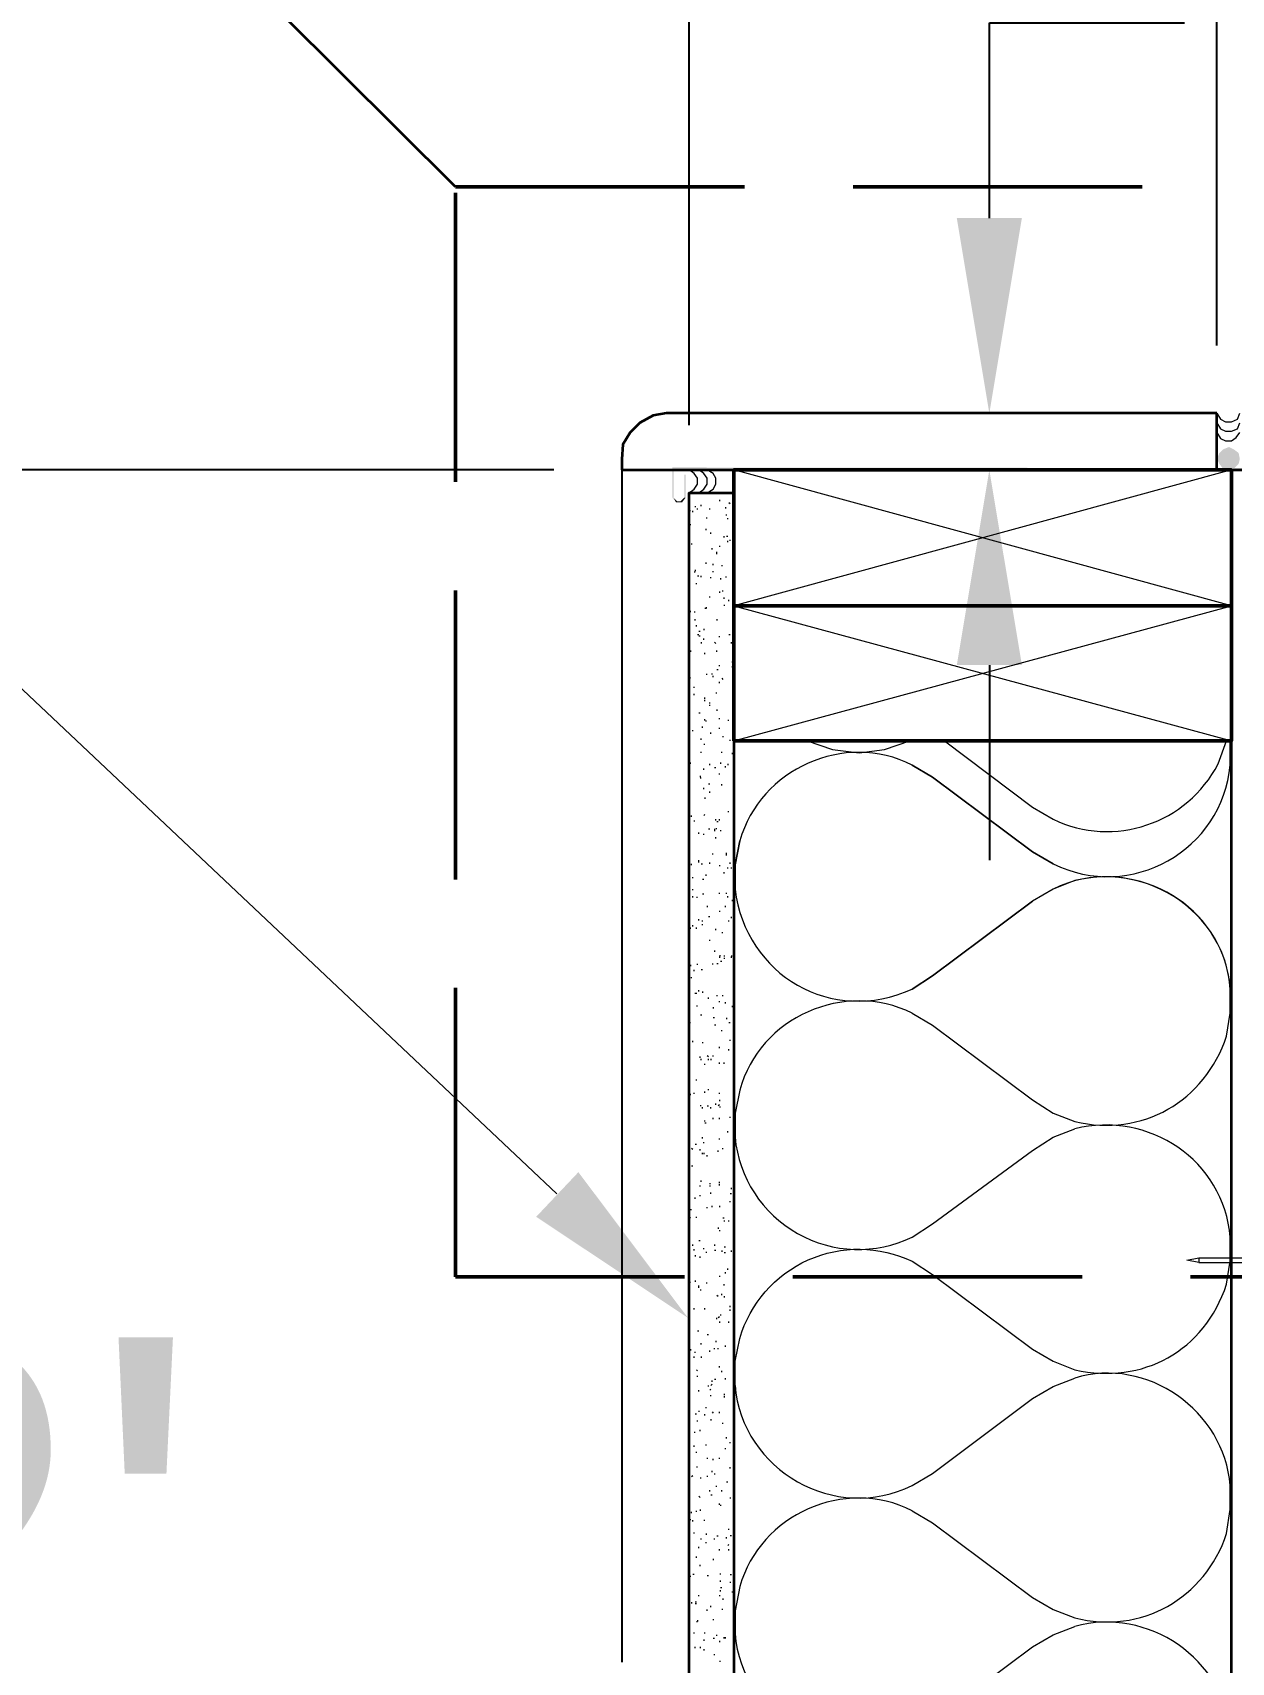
# Model space of a CAD drawing. Header units: inches. Extents: x 5 to 516, y -193 to 129.
# Drawn here: x 353.495 to 354.601, y -43.736 to -42.232 of the extents above; entities that cross this region are included whole.
import ezdxf

# ---------------------------------------------------------------- set-up
doc = ezdxf.new("R2010")
doc.units = ezdxf.units.IN
doc.header["$MEASUREMENT"] = 0
doc.linetypes.add('PDF_IMPORT', pattern=[1, 0.8, -0.2])
for name, color, linetype in [('Highlight', 210, 'Continuous'), ('PDF5_Geometry', 7, 'Continuous'), ('PDF5_Solid Fills', 7, 'Continuous')]:
    doc.layers.add(name, color=color, linetype=linetype)
doc.styles.get("Standard").update_dxf_attribs({"font": 'arial.ttf'})
doc.dimstyles.get("Standard").update_dxf_attribs({"dimtxt": 0.4, "dimasz": 0.18, "dimexe": 0.18, "dimexo": 0.0625, "dimgap": 0.09, "dimtad": 0, "dimtih": 1, "dimtoh": 1, "dimdec": 4, "dimlfac": 12, "dimzin": 0, "dimdsep": 46, "dimlunit": 4, "dimtxsty": 'Standard', "dimcen": 0.09, "dimadec": 3, "dimazin": 0, "dimtfac": 1, "dimtdec": 4, "dimtofl": 0, "dimtmove": 0, "dimatfit": 3, "dimfxl": 1, "dimtolj": 1, "dimtzin": 0, "dimarcsym": 0})

# ---------------------------------------------------------------- blocks, each defined once
blk = doc.blocks.new('*D80')
at = {"layer": 'Defpoints', "color": 0, "transparency": 16777216}
for p in [(355.2677, -40.6084), (354.101, -42.6568), (355.2677, -43.5246)]:
    blk.add_point(p, dxfattribs=at)
at = {"layer": 'Highlight', "color": 0, "lineweight": -2, "transparency": 16777216}
for p, q in [((354.101, -42.5943), (354.101, -40.4284)), ((355.2677, -43.4621), (355.2677, -40.4284)), ((354.281, -40.6084), (355.0877, -40.6084)), ((355.2677, -40.6084), (355.4477, -40.6084))]:
    blk.add_line(p, q, dxfattribs=at)
at = {"layer": 'Highlight', "color": 0, "transparency": 16777216}
for points in [[(354.281, -40.5784), (354.281, -40.6384), (354.101, -40.6084)], [(355.0877, -40.5784), (355.0877, -40.6384), (355.2677, -40.6084)]]:
    blk.add_solid(points, dxfattribs=at)
at = {"layer": 'Highlight', "color": 0, "transparency": 16777216, "insert": (356.0505, -40.6084), "char_height": 0.4, "attachment_point": 5}
blk.add_mtext('\\A1;1\'-2"', dxfattribs=at)
blk = doc.blocks.new('*D82')
at = {"layer": 'Defpoints', "color": 0, "transparency": 16777216}
for p in [(355.2677, -43.7123), (354.0388, -43.7355), (355.2677, -43.8691)]:
    blk.add_point(p, dxfattribs=at)
at = {"layer": 'Highlight', "color": 0, "lineweight": -2, "transparency": 16777216}
for p, q in [((355.2677, -43.7748), (355.2677, -44.0491)), ((354.0388, -43.798), (354.0388, -44.0491)), ((354.2188, -43.8691), (355.0877, -43.8691)), ((355.2677, -43.8691), (355.4477, -43.8691))]:
    blk.add_line(p, q, dxfattribs=at)
at = {"layer": 'Highlight', "color": 0, "transparency": 16777216}
for points in [[(354.2188, -43.8391), (354.2188, -43.8991), (354.0388, -43.8691)], [(355.0877, -43.8391), (355.0877, -43.8991), (355.2677, -43.8691)]]:
    blk.add_solid(points, dxfattribs=at)
at = {"layer": 'Highlight', "color": 0, "transparency": 16777216, "insert": (356.2022, -43.8691), "char_height": 0.4, "attachment_point": 5}
blk.add_mtext('\\A1;1\'-2{\\H1x;\\S3/4;}"', dxfattribs=at)
blk = doc.blocks.new('*D83')
at = {"layer": 'Defpoints', "color": 0, "transparency": 16777216}
for p in [(353.4443, -42.6357), (354.0388, -42.6357), (353.4443, -44.6357)]:
    blk.add_point(p, dxfattribs=at)
at = {"layer": 'Highlight', "color": 0, "lineweight": -2, "transparency": 16777216}
for p, q in [((353.9763, -42.6357), (353.2643, -42.6357)), ((353.4443, -42.8157), (353.4443, -43.3449)), ((353.4443, -44.4557), (353.4443, -43.9265)), ((353.5068, -44.6357), (353.6243, -44.6357))]:
    blk.add_line(p, q, dxfattribs=at)
at = {"layer": 'Highlight', "color": 0, "transparency": 16777216}
for points in [[(353.4143, -42.8157), (353.4743, -42.8157), (353.4443, -42.6357)], [(353.4143, -44.4557), (353.4743, -44.4557), (353.4443, -44.6357)]]:
    blk.add_solid(points, dxfattribs=at)
at = {"layer": 'Highlight', "color": 0, "transparency": 16777216, "insert": (353.4443, -43.6357), "char_height": 0.4, "attachment_point": 5}
blk.add_mtext("\\A1;2'", dxfattribs=at)
blk = doc.blocks.new('*D84')
at = {"layer": 'Defpoints', "color": 0, "transparency": 16777216}
for p in [(354.3778, -42.5835), (354.3778, -42.5835), (354.3778, -42.6357)]:
    blk.add_point(p, dxfattribs=at)
at = {"layer": 'Highlight', "color": 0, "lineweight": -2, "transparency": 16777216}
for p, q in [((354.3778, -42.4035), (354.3778, -42.2235)), ((354.3778, -42.2235), (354.5578, -42.2235)), ((354.4403, -42.5835), (354.5578, -42.5835)), ((354.4403, -42.6357), (354.5578, -42.6357)), ((354.3778, -42.8157), (354.3778, -42.9957))]:
    blk.add_line(p, q, dxfattribs=at)
at = {"layer": 'Highlight', "color": 0, "transparency": 16777216}
for points in [[(354.3478, -42.4035), (354.4078, -42.4035), (354.3778, -42.5835)], [(354.3478, -42.8157), (354.4078, -42.8157), (354.3778, -42.6357)]]:
    blk.add_solid(points, dxfattribs=at)
at = {"layer": 'Highlight', "color": 0, "transparency": 16777216, "insert": (354.8799, -42.2235), "char_height": 0.4, "attachment_point": 5}
blk.add_mtext('\\A1;{\\H1x;\\S5/8;}"', dxfattribs=at)
blk = doc.blocks.new('*D85')
at = {"layer": 'Defpoints', "color": 0, "transparency": 16777216}
for p in [(354.101, -41.3995), (354.5877, -42.5835), (354.101, -42.6568)]:
    blk.add_point(p, dxfattribs=at)
at = {"layer": 'Highlight', "color": 0, "lineweight": -2, "transparency": 16777216}
for p, q in [((354.101, -42.5943), (354.101, -41.2195)), ((354.5877, -42.521), (354.5877, -41.2195)), ((353.921, -41.3995), (353.741, -41.3995)), ((354.7677, -41.3995), (354.9477, -41.3995))]:
    blk.add_line(p, q, dxfattribs=at)
at = {"layer": 'Highlight', "color": 0, "transparency": 16777216}
for points in [[(353.921, -41.3695), (353.921, -41.4295), (354.101, -41.3995)], [(354.7677, -41.3695), (354.7677, -41.4295), (354.5877, -41.3995)]]:
    blk.add_solid(points, dxfattribs=at)
at = {"layer": 'Highlight', "color": 0, "transparency": 16777216, "insert": (353.1401, -41.3995), "char_height": 0.4, "attachment_point": 5}
blk.add_mtext('\\A1;5{\\H1x;\\S13/16;}"', dxfattribs=at)

msp = doc.modelspace()

# ---------------------------------------------------------------- hatches: boundary and pattern name
at = {"layer": 'PDF5_Solid Fills', "transparency": 33554559}
for points in [[(354.6088078, -42.6256765), (354.6076967, -42.6201209), (354.6032511, -42.6167878), (354.5988069, -42.6145657), (354.5932515, -42.616788), (354.5899185, -42.6201212), (354.5876964, -42.6256765), (354.5899186, -42.6301209), (354.5932518, -42.6345658), (354.598807, -42.6356766), (354.6032515, -42.6345655), (354.6076957, -42.6301211)], [(354.085473, -42.6334545), (354.0865841, -42.6612323), (354.0865841, -42.6345656), (355.154362, -42.6356767), (355.2788071, -42.6356766), (355.2788065, -42.66901), (355.2810287, -42.66901), (355.2810293, -42.6345656), (355.1543632, -42.6345656)], [(354.0854742, -42.6612323), (354.0888075, -42.6656767), (354.0865853, -42.6612323), (354.0854742, -42.6334545)], [(354.0865841, -42.6612323), (354.0888064, -42.6656767), (354.0943618, -42.6656771), (354.0976961, -42.6612327), (354.0965861, -42.6612327), (354.0932518, -42.6645661), (354.0899175, -42.6645656)]]:
    msp.add_hatch(color=256, dxfattribs=at).paths.add_polyline_path(points)

# ---------------------------------------------------------------- linework, layer by layer
at = {"layer": 'Highlight'}
msp.add_line((354.0388066, -42.6356771), (354.0388066, -43.7355341), dxfattribs=at)
at = {"layer": 'PDF5_Geometry', "lineweight": 35}
for points in [[(353.885474, -42.3745658), (353.3043629, -41.7967879), (353.0621406, -41.7967879), (352.4988072, -41.7967879)], [(354.0799177, -42.5834548), (354.0676955, -42.5856771), (354.0554733, -42.5923437), (354.0465844, -42.6012326), (354.0399177, -42.6123437), (354.0388066, -42.6256771), (354.0388066, -42.6356771)], [(354.5876964, -42.5834548), (354.0799186, -42.5834548)], [(354.5876964, -42.6356766), (354.5876964, -42.5834544)], [(354.0388072, -42.6356766), (354.5876961, -42.6356766)]]:
    msp.add_lwpolyline(points, dxfattribs=at)
at = {"layer": 'PDF5_Geometry', "lineweight": 15}
for points in [[(353.9788073, -43.3034547), (352.8899184, -42.2756769), (352.4299184, -42.2756769)], [(354.5876964, -42.5834548), (354.5910297, -42.5890104), (354.5954742, -42.5912326), (354.6010297, -42.5912326), (354.6065853, -42.5890104), (354.6088075, -42.5834548)], [(354.5876964, -42.5923434), (354.5910297, -42.5978989), (354.5954742, -42.6001212), (354.6010297, -42.6001212), (354.6065853, -42.5978989), (354.6088075, -42.5923434)], [(354.5876964, -42.6012319), (354.5910297, -42.6067875), (354.5954742, -42.6090097), (354.6010297, -42.6090097), (354.6054742, -42.6056763), (354.6088075, -42.6012319)], [(354.1010291, -42.6567875), (354.1054736, -42.6534541), (354.1088069, -42.6490097), (354.1088069, -42.6434541), (354.1054736, -42.6390097), (354.1010291, -42.6356764)], [(354.1099177, -42.6567875), (354.1143621, -42.6534541), (354.1176954, -42.6490097), (354.1176954, -42.6434541), (354.1143621, -42.6390097), (354.1099177, -42.6356764)], [(354.1176962, -42.6567875), (354.1232518, -42.6534541), (354.125474, -42.6490097), (354.125474, -42.6434541), (354.1232518, -42.6390097), (354.1176962, -42.6356764)], [(354.1421402, -42.8856766), (354.6010292, -42.7612322), (354.1421402, -42.6356766)], [(354.6010292, -42.6356766), (354.1421402, -42.7612322), (354.6010292, -42.8856767)], [(354.1010291, -42.6701214), (354.1010291, -42.6712325)], [(354.1021413, -42.6734546), (354.1010302, -42.6734546)], [(354.1043635, -42.6745657), (354.1043635, -42.6734545)], [(354.1065856, -42.6690103), (354.1065856, -42.6701214)], [(354.1088077, -42.6723435), (354.1088077, -42.6712324)], [(354.1121398, -42.6690103), (354.1121398, -42.6678992)], [(354.1199184, -42.6723435), (354.1199184, -42.6712324)], [(354.1288069, -42.6634544), (354.1288069, -42.6645655)], [(354.1343634, -42.6701214), (354.1343634, -42.6712325)], [(354.1354733, -42.6778988), (354.1354733, -42.6767877)], [(354.1376954, -42.6656771), (354.1388065, -42.6667882)], [(354.1021413, -42.6867879), (354.1021413, -42.6856768)], [(354.1165841, -42.6912322), (354.1165841, -42.6901211)], [(354.1176962, -42.680121), (354.1165851, -42.680121)], [(354.1365855, -42.681232), (354.1365855, -42.6801209)], [(354.1032513, -42.7034545), (354.1032513, -42.7045656)], [(354.1210306, -42.694566), (354.1210306, -42.6934549)], [(354.1288069, -42.7056766), (354.1288069, -42.7067877)], [(354.1332512, -42.6978992), (354.1332512, -42.6967881)], [(354.1354733, -42.6967881), (354.1365844, -42.6967881)], [(354.1365855, -42.7023434), (354.1365855, -42.7012323)], [(354.1388076, -42.7012324), (354.1388076, -42.7001213)], [(354.1410298, -42.6923438), (354.1410298, -42.6934549)], [(354.1165841, -42.7223437), (354.1165841, -42.7212326)], [(354.1221405, -42.7090098), (354.1221405, -42.7078987)], [(354.1232504, -42.7234548), (354.1232504, -42.7223437)], [(354.1265848, -42.712343), (354.1265848, -42.7112319)], [(354.1265848, -42.7134547), (354.1265848, -42.7123435)], [(354.1065856, -42.7301212), (354.1054745, -42.7301212)], [(354.1065856, -42.7278991), (354.1065856, -42.7290102)], [(354.1088077, -42.7334544), (354.1099188, -42.7334544)], [(354.1121398, -42.7345655), (354.1121398, -42.7334544)], [(354.1210306, -42.7356765), (354.1210306, -42.7345654)], [(354.1232504, -42.7301212), (354.1232504, -42.7290101)], [(354.1299191, -42.7356765), (354.1299191, -42.7367877)], [(354.131029, -42.7234548), (354.131029, -42.7245659)], [(354.1354733, -42.7345655), (354.1343622, -42.7345655)], [(354.1076955, -42.7412324), (354.1076955, -42.7401213)], [(354.1199184, -42.7534547), (354.1199184, -42.7523436)], [(354.1288069, -42.7478994), (354.1288069, -42.7490105)], [(354.1321412, -42.7478994), (354.1321412, -42.7467883)], [(354.1421397, -42.7456767), (354.1421397, -42.7445656)], [(354.1021413, -42.7667875), (354.1021413, -42.7656764)], [(354.1065856, -42.7667875), (354.1054745, -42.7667875)], [(354.1165841, -42.7623432), (354.1165841, -42.7634543), (354.1154729, -42.7634543)], [(354.1332512, -42.7545658), (354.1332512, -42.7534547)], [(354.1332512, -42.7601211), (354.1332512, -42.7612322)], [(354.1376954, -42.7567879), (354.1376954, -42.7556768)], [(354.1410298, -42.7601211), (354.1421409, -42.7612322)], [(354.1065856, -42.7745655), (354.1065856, -42.7734544)], [(354.1076955, -42.7801214), (354.1076955, -42.7790103)], [(354.1143619, -42.7823436), (354.1143619, -42.7834547)], [(354.1265848, -42.7734545), (354.1265848, -42.7745656)], [(354.1099177, -42.7878989), (354.1088065, -42.7878989)], [(354.1099177, -42.7845657), (354.1110288, -42.7845657)], [(354.1110299, -42.78901), (354.1099187, -42.78901)], [(354.1121398, -42.7945653), (354.1121398, -42.7956764)], [(354.1143619, -42.7923432), (354.1143619, -42.7912321)], [(354.1243626, -42.7945653), (354.1254738, -42.7956764)], [(354.1288069, -42.790121), (354.1288069, -42.7890099)], [(354.1388076, -42.7878989), (354.1376965, -42.7878989)], [(354.1399176, -42.7956764), (354.1399176, -42.7945653)], [(354.1021413, -42.8023433), (354.1021413, -42.8034544)], [(354.1154741, -42.8056771), (354.1154741, -42.804566)], [(354.1265848, -42.803455), (354.1265848, -42.8023438)], [(354.1410298, -42.8134546), (354.1410298, -42.8123434)], [(354.1010291, -42.8267879), (354.1021402, -42.827899)], [(354.1176962, -42.8245658), (354.1165851, -42.8245658)], [(354.1221405, -42.8245658), (354.1221405, -42.8234547)], [(354.1232504, -42.8267879), (354.1232504, -42.8256768)], [(354.1276947, -42.8201209), (354.1265836, -42.8201209)], [(354.1288069, -42.8167877), (354.1288069, -42.8156766)], [(354.1410298, -42.8178988), (354.1410298, -42.8167877)], [(354.1421397, -42.8167877), (354.1421397, -42.8156766)], [(354.1054734, -42.8367881), (354.1054734, -42.835677)], [(354.1054734, -42.8434545), (354.1054734, -42.8423434)], [(354.1254748, -42.8412323), (354.126586, -42.8412323)], [(354.1288069, -42.8323438), (354.1288069, -42.8312327)], [(354.131029, -42.827899), (354.1321402, -42.8290101)], [(354.1154741, -42.8467877), (354.1154741, -42.8456765)], [(354.1154741, -42.8490098), (354.1154741, -42.8478987)], [(354.1199184, -42.8512319), (354.1199184, -42.8501208)], [(354.1199184, -42.8534546), (354.1199184, -42.8523435)], [(354.1265848, -42.8567878), (354.1265848, -42.8578989)], [(354.1110299, -42.8601216), (354.1099187, -42.8601216)], [(354.113252, -42.8734544), (354.113252, -42.8723433)], [(354.1154741, -42.866788), (354.1154741, -42.8656769)], [(354.1165841, -42.867899), (354.1165841, -42.8667879)], [(354.1288069, -42.8656769), (354.1288069, -42.8645658)], [(354.1376954, -42.866788), (354.1365843, -42.866788)], [(354.1043635, -42.8767876), (354.1043635, -42.8756765)], [(354.1121398, -42.8845656), (354.1121398, -42.8834545)], [(354.1210306, -42.8790097), (354.1210306, -42.8778986)], [(354.1288069, -42.8745654), (354.1288069, -42.8734543)], [(354.1321412, -42.8812324), (354.1321412, -42.8823435)], [(354.1388076, -42.8856767), (354.1388076, -42.8845656)], [(354.2099181, -42.8856767), (354.2332515, -42.8934544), (354.2576959, -42.8967878), (354.2810292, -42.8934544), (354.3043626, -42.8856767)], [(354.1121398, -42.8967879), (354.1121398, -42.8956768)], [(354.1154741, -42.8890104), (354.114363, -42.8890104)], [(354.131029, -42.8967879), (354.131029, -42.8956768)], [(354.1410298, -42.897899), (354.1410298, -42.8967878)], [(354.1021413, -42.9067875), (354.1021413, -42.9056764)], [(354.1143619, -42.9123434), (354.1143619, -42.9112323)], [(354.1199184, -42.9078991), (354.1199184, -42.906788)], [(354.1243626, -42.9101212), (354.1254738, -42.9101212)], [(354.1288069, -42.9167882), (354.1288069, -42.9156771)], [(354.1299191, -42.9056764), (354.1299191, -42.9067875)], [(354.1343634, -42.9101212), (354.1343634, -42.9090101)], [(354.1365855, -42.9067875), (354.1365855, -42.9078986)], [(354.1121398, -42.9201214), (354.1110287, -42.9201214)], [(354.1110299, -42.9178993), (354.1110299, -42.9190104)], [(354.1143619, -42.930121), (354.1143619, -42.9290099)], [(354.1199184, -42.9256767), (354.1188073, -42.9256767)], [(354.1199184, -42.9334542), (354.1199184, -42.9323431)], [(354.131029, -42.9267878), (354.131029, -42.9256767)], [(354.1421397, -42.9212325), (354.1421397, -42.9201214)], [(354.1154741, -42.937899), (354.1154741, -42.9390101)], [(354.1421397, -42.944566), (354.1421397, -42.9434549)], [(354.1032513, -42.9556766), (354.1032513, -42.9545655)], [(354.1054734, -42.9590098), (354.1054734, -42.960121)], [(354.1154741, -42.9534545), (354.114363, -42.9545656)], [(354.1254748, -42.9590098), (354.1254748, -42.9578987)], [(354.1265848, -42.9601209), (354.1276959, -42.9601209)], [(354.1288069, -42.9590098), (354.1288069, -42.9578987)], [(354.1376954, -42.9512324), (354.1365843, -42.9512324)], [(354.1099177, -42.9712327), (354.1099177, -42.9701216)], [(354.1143619, -42.9723438), (354.1143619, -42.9712327)], [(354.1188062, -42.9667879), (354.1199173, -42.9667879)], [(354.1243626, -42.9667879), (354.1243626, -42.967899)], [(354.1243626, -42.9678989), (354.1243626, -42.9690101)], [(354.1265848, -42.9667879), (354.1254737, -42.9667879)], [(354.1254748, -42.975677), (354.1254748, -42.9745659)], [(354.1299191, -42.9678989), (354.1299191, -42.9690101)], [(354.1421397, -42.9701216), (354.1421397, -42.9712327)], [(354.1232504, -42.9901208), (354.1221393, -42.9901208)], [(354.1354733, -42.9912319), (354.1354733, -42.9901208), (354.1354733, -42.9890097)], [(354.1032513, -43.0001215), (354.1032513, -42.9990104)], [(354.1099177, -42.9967878), (354.1099177, -42.9956767)], [(354.1099177, -42.9978994), (354.1099177, -42.9967883)], [(354.1121398, -42.9990105), (354.1132509, -42.9990105)], [(354.1199184, -42.9990105), (354.1199184, -42.9978994)], [(354.1288069, -43.0001215), (354.1288069, -43.0012327)], [(354.1332512, -43.007899), (354.1332512, -43.0067879)], [(354.1365855, -43.0034547), (354.1365855, -43.0023436)], [(354.1388076, -42.9990105), (354.1388076, -42.9978994)], [(354.1399176, -43.0034547), (354.1399176, -43.0023436)], [(354.1043635, -43.0123433), (354.1043635, -43.0112322)], [(354.1043635, -43.0234545), (354.1043635, -43.0223434)], [(354.1143619, -43.0134543), (354.1132508, -43.0134543)], [(354.1165841, -43.0101211), (354.1165841, -43.00901)], [(354.4365836, -43.0223433), (354.4176947, -43.0334545)], [(354.4565843, -43.0145657), (354.4365843, -43.0223434), (354.4176954, -43.0334545)], [(354.1043635, -43.0301215), (354.1043635, -43.0290103)], [(354.1088077, -43.0301215), (354.1076966, -43.0301215)], [(354.113252, -43.0267883), (354.1143631, -43.0267883)], [(354.1176962, -43.0378989), (354.1176962, -43.03901)], [(354.1288069, -43.0267883), (354.1288069, -43.0256772)], [(354.1343634, -43.03901), (354.1343634, -43.0378989)], [(354.1354733, -43.0267883), (354.1354733, -43.0256772)], [(354.1365855, -43.0301215), (354.1365855, -43.0290103)], [(354.1410298, -43.0334547), (354.1410298, -43.0323435)], [(354.1099177, -43.0512323), (354.1099177, -43.0501212)], [(354.113252, -43.0523433), (354.113252, -43.0512322)], [(354.1199184, -43.0478991), (354.1188073, -43.0478991)], [(354.1288069, -43.0423432), (354.1288069, -43.0434543)], [(354.1376954, -43.0523433), (354.1376954, -43.0512322)], [(354.1399176, -43.0490101), (354.1399176, -43.047899)], [(354.1021413, -43.0590103), (354.1021413, -43.0578992)], [(354.1043635, -43.0567882), (354.1043635, -43.0556771)], [(354.1076955, -43.0590103), (354.1076955, -43.0578992)], [(354.113252, -43.0556771), (354.113252, -43.054566)], [(354.1254748, -43.0601214), (354.1254748, -43.0590103)], [(354.131029, -43.0623435), (354.1321402, -43.0623435)], [(354.1199184, -43.070121), (354.1199184, -43.0690099)], [(354.1243626, -43.0790101), (354.1243626, -43.0801212)], [(354.1021413, -43.0923434), (354.1021413, -43.0934545)], [(354.1054734, -43.0978987), (354.1054734, -43.0967876)], [(354.1088077, -43.0923434), (354.1088077, -43.0912323)], [(354.113252, -43.0967877), (354.1121409, -43.0967877)], [(354.1221405, -43.0912324), (354.1232516, -43.0912324)], [(354.1276947, -43.0912324), (354.1265836, -43.0912324)], [(354.1288069, -43.0834549), (354.129918, -43.0834549)], [(354.1288069, -43.084566), (354.1288069, -43.0856771)], [(354.131029, -43.0890102), (354.1299179, -43.0890102)], [(354.1332512, -43.0834549), (354.1332512, -43.084566)], [(354.1332512, -43.085677), (354.1332512, -43.0867881)], [(354.1399176, -43.0834549), (354.1399176, -43.084566)], [(354.1399176, -43.085677), (354.1399176, -43.0845659)], [(354.1032513, -43.1045657), (354.1032513, -43.1034546)], [(354.1065856, -43.1178991), (354.1065856, -43.1190102)], [(354.1076955, -43.1190101), (354.1076955, -43.117899)], [(354.1099177, -43.116788), (354.1099177, -43.1156769)], [(354.113252, -43.116788), (354.113252, -43.1178991)], [(354.1188062, -43.1234544), (354.1188062, -43.1223433)], [(354.1265848, -43.1201212), (354.1265848, -43.1212323)], [(354.1288069, -43.1267876), (354.1288069, -43.1256765)], [(354.1321412, -43.1212323), (354.1321412, -43.1201212)], [(354.1343634, -43.1278987), (354.1343634, -43.1267875)], [(354.5965843, -43.157899), (354.5999176, -43.1367879), (354.5999176, -43.1145657)], [(354.599917, -43.1356767), (354.599917, -43.1134545)], [(354.1076955, -43.1301214), (354.1088066, -43.1301214)], [(354.1232504, -43.1312324), (354.1232504, -43.1323435)], [(354.1243626, -43.1412326), (354.1232515, -43.1412326)], [(354.1354733, -43.1412326), (354.1354733, -43.1423437)], [(354.1410298, -43.1312324), (354.1410298, -43.1301213)], [(354.3065842, -43.1367879), (354.3254731, -43.147899), (354.4176954, -43.2167879), (354.4365843, -43.2290101), (354.4565843, -43.2367879)], [(354.1021413, -43.1456768), (354.1010302, -43.1456768)], [(354.1254748, -43.147899), (354.1243637, -43.147899)], [(354.131029, -43.1534543), (354.131029, -43.1523432)], [(354.1388076, -43.1456768), (354.1376965, -43.1456768)], [(354.1043635, -43.1634545), (354.1043635, -43.1623434)], [(354.113252, -43.1634545), (354.113252, -43.1645656)], [(354.1288069, -43.1690104), (354.1288069, -43.1678992)], [(354.1376954, -43.1712325), (354.1376954, -43.1701214)], [(354.1388076, -43.1623434), (354.1388076, -43.1612323)], [(354.1110299, -43.1778989), (354.1110299, -43.1767878)], [(354.1121398, -43.180121), (354.1121398, -43.1790099)], [(354.1154741, -43.1845656), (354.1154741, -43.1834545)], [(354.1176962, -43.1756768), (354.1188074, -43.1767879)], [(354.1188062, -43.180121), (354.1188062, -43.1790099)], [(354.1210306, -43.17901), (354.1210306, -43.1801211)], [(354.1232504, -43.1767878), (354.1232504, -43.1756767)], [(354.1288069, -43.1834542), (354.1288069, -43.1823431)], [(354.1332512, -43.1834542), (354.1332512, -43.1823431)], [(354.1076955, -43.1990103), (354.1076955, -43.1978992)], [(354.1021413, -43.2123433), (354.1021413, -43.2112322)], [(354.1054734, -43.2112323), (354.1054734, -43.2101212)], [(354.1154741, -43.2101212), (354.1154741, -43.2090101)], [(354.1188062, -43.2078991), (354.1188062, -43.206788)], [(354.1288069, -43.2112323), (354.1288069, -43.2101212)], [(354.1288069, -43.2167879), (354.1288069, -43.217899)], [(354.1121398, -43.2223435), (354.1110287, -43.2223435)], [(354.113252, -43.2245656), (354.113252, -43.2234545)], [(354.1176962, -43.2223435), (354.1188074, -43.2223435)], [(354.1210306, -43.2245656), (354.1210306, -43.2234545)], [(354.1232504, -43.2345658), (354.1232504, -43.2334547)], [(354.1254748, -43.2212324), (354.1254748, -43.2201213)], [(354.1288069, -43.2212324), (354.1276958, -43.2223436)], [(354.1288069, -43.2345658), (354.1288069, -43.2334547)], [(354.1299191, -43.2234546), (354.128808, -43.2234546)], [(354.1388076, -43.2334544), (354.1388076, -43.2323433)], [(354.1154741, -43.2367879), (354.1154741, -43.2356768)], [(354.1154741, -43.237899), (354.1165852, -43.237899)], [(354.1365855, -43.2467878), (354.1365855, -43.2456767)], [(354.1032513, -43.2612322), (354.1043624, -43.2623433)], [(354.1076955, -43.257899), (354.1065844, -43.257899)], [(354.1110299, -43.2634546), (354.1110299, -43.2623435)], [(354.113252, -43.2523434), (354.113252, -43.2512323)], [(354.1143619, -43.256788), (354.1143619, -43.2556769)], [(354.1276947, -43.2645657), (354.1276947, -43.2634546)], [(354.1288069, -43.2534545), (354.1288069, -43.2523434)], [(354.1321412, -43.2623436), (354.1321412, -43.2612325)], [(354.1043635, -43.2778991), (354.1032523, -43.2778991)], [(354.113252, -43.2667878), (354.113252, -43.2656767)], [(354.1143619, -43.2656768), (354.1143619, -43.2667879)], [(354.1176962, -43.2690103), (354.1176962, -43.2678991)], [(354.1121398, -43.2923435), (354.1121398, -43.2912324)], [(354.1199184, -43.2934546), (354.1199184, -43.2945657)], [(354.1288069, -43.2934546), (354.1288069, -43.2923434)], [(354.1065856, -43.307899), (354.1065856, -43.3067879)], [(354.1110299, -43.296788), (354.1110299, -43.2956769)], [(354.1110299, -43.3056768), (354.1110299, -43.3045657)], [(354.1199184, -43.2956767), (354.1199184, -43.2967878)], [(354.1210306, -43.3034547), (354.1210306, -43.3023436)], [(354.1288069, -43.2956767), (354.1288069, -43.2945656)], [(354.1399176, -43.3034547), (354.1388065, -43.3034547)], [(354.1399176, -43.2990102), (354.1399176, -43.2978991)], [(354.1421397, -43.3034547), (354.1421397, -43.3045658)], [(354.1021413, -43.3178991), (354.1032524, -43.3178991)], [(354.1176962, -43.3167878), (354.1176962, -43.3156767)], [(354.1221405, -43.3156767), (354.1221405, -43.3145656)], [(354.1288069, -43.3145657), (354.1288069, -43.3156768)], [(354.1388076, -43.3112325), (354.1388076, -43.3101213)], [(354.1010291, -43.3245658), (354.1021402, -43.3256769)], [(354.1076955, -43.3256769), (354.1076955, -43.3245658)], [(354.1276947, -43.3345657), (354.1276947, -43.3356768)], [(354.1288069, -43.3367878), (354.1288069, -43.3378989)], [(354.1321412, -43.3256769), (354.1332523, -43.3256769)], [(354.1332512, -43.327899), (354.1332512, -43.3290101)], [(354.1376954, -43.3290101), (354.1376954, -43.327899)], [(354.1010291, -43.3523436), (354.1010291, -43.3512325)], [(354.1043635, -43.3512322), (354.1043635, -43.3501211)], [(354.1110299, -43.346788), (354.1099187, -43.346788)], [(354.1143619, -43.3545657), (354.1143619, -43.3534546)], [(354.1243626, -43.3501212), (354.1243626, -43.3512323)], [(354.1332512, -43.3523436), (354.1343623, -43.3523436)], [(354.1421397, -43.3401213), (354.1421397, -43.3390102)], [(354.5965843, -43.3867879), (354.5999176, -43.3656768), (354.5999176, -43.3434545)], [(354.1054734, -43.3556768), (354.1054734, -43.3545657)], [(354.1065856, -43.3601213), (354.1065856, -43.3612325)], [(354.1110299, -43.3623435), (354.1110299, -43.3612324)], [(354.1165841, -43.3567879), (354.1165841, -43.357899)], [(354.1254748, -43.3556768), (354.1243637, -43.3556768)], [(354.131029, -43.3556768), (354.131029, -43.3567879)], [(354.1343634, -43.3578989), (354.1332523, -43.3578989)], [(354.1399176, -43.3567879), (354.1399176, -43.3556767)], [(354.5710293, -43.3623435), (354.6499182, -43.3623435)], [(354.5710293, -43.366788), (354.6499182, -43.366788)], [(354.1065856, -43.3834546), (354.1065856, -43.3845657)], [(354.1288069, -43.37901), (354.1288069, -43.3801211)], [(354.1343634, -43.3767879), (354.1343634, -43.3756768)], [(354.1365855, -43.3734547), (354.1365855, -43.3723436)], [(354.1021413, -43.3845656), (354.1010302, -43.3856768)], [(354.1099177, -43.3890102), (354.1099177, -43.3878991)], [(354.1099177, -43.3901213), (354.1099177, -43.3890101)], [(354.1121398, -43.3923434), (354.1110287, -43.3923434)], [(354.1176962, -43.3856767), (354.1165851, -43.3856767)], [(354.1265848, -43.3967879), (354.1276959, -43.397899)], [(354.131029, -43.3967879), (354.131029, -43.3956768)], [(354.1332512, -43.3878991), (354.1332512, -43.386788)], [(354.1332512, -43.397899), (354.1332512, -43.3990101)], [(354.1054734, -43.4101213), (354.1054734, -43.4090102)], [(354.1154741, -43.4101213), (354.1154741, -43.4090102)], [(354.1388076, -43.4078992), (354.1388076, -43.406788)], [(354.1388076, -43.4112324), (354.1388076, -43.4101212)], [(354.1010291, -43.4245657), (354.1010291, -43.4256768)], [(354.1265848, -43.4190101), (354.1265848, -43.417899)], [(354.1288069, -43.416788), (354.1276958, -43.4178991)], [(354.1288069, -43.4212325), (354.1288069, -43.4223436)], [(354.1299191, -43.4145658), (354.1299191, -43.4156769)], [(354.1376954, -43.4223436), (354.1376954, -43.4212325)], [(354.1421397, -43.417899), (354.1421397, -43.4167879)], [(354.1010291, -43.4434547), (354.1010291, -43.4423436)], [(354.1099177, -43.4301213), (354.1088065, -43.4301213)], [(354.1121398, -43.4423436), (354.1121398, -43.4412325)], [(354.1188062, -43.4334545), (354.1176951, -43.4334545)], [(354.1254748, -43.4390101), (354.1254748, -43.4401212)], [(354.1343634, -43.4445657), (354.1343634, -43.4434546)], [(354.1021413, -43.4467879), (354.1021413, -43.447899)], [(354.1054734, -43.4545656), (354.1054734, -43.4534545)], [(354.1065856, -43.4501214), (354.1065856, -43.4490102)], [(354.1121398, -43.4534546), (354.1121398, -43.4545657)], [(354.1199184, -43.4490103), (354.1199184, -43.4478992)], [(354.1243626, -43.4467879), (354.1243626, -43.4456768)], [(354.1276947, -43.4467879), (354.1276947, -43.4456768)], [(354.1076955, -43.4656768), (354.1088066, -43.466788)], [(354.1088077, -43.4723435), (354.1088077, -43.4712324)], [(354.1288069, -43.4634547), (354.1288069, -43.4623436)], [(354.131029, -43.467899), (354.131029, -43.4667879)], [(354.1343634, -43.4745657), (354.1343634, -43.4734545)], [(354.3065842, -43.5723434), (354.3254731, -43.5612323), (354.4176954, -43.4923434), (354.4365843, -43.4812323), (354.4565843, -43.4734546)], [(354.1099177, -43.4856769), (354.1099177, -43.4845658)], [(354.1188062, -43.4812323), (354.1188062, -43.4801212)], [(354.1210306, -43.4834545), (354.1199195, -43.4845656)], [(354.1221405, -43.4790102), (354.1210294, -43.4801213)], [(354.1210306, -43.4901211), (354.1210306, -43.48901)], [(354.1221405, -43.4767881), (354.1221405, -43.475677)], [(354.1254748, -43.4745657), (354.1243637, -43.4745657)], [(354.1332512, -43.487899), (354.1332512, -43.4890101)], [(354.1421397, -43.4756767), (354.1421397, -43.4745656)], [(354.1099177, -43.5034545), (354.1099177, -43.5045656)], [(354.1165841, -43.5012324), (354.1165841, -43.5001213)], [(354.1332512, -43.4901211), (354.1332512, -43.4912323)], [(354.1076955, -43.506788), (354.1065844, -43.506788)], [(354.1088077, -43.5134547), (354.1088077, -43.5123436)], [(354.1154741, -43.5078991), (354.1154741, -43.5067879)], [(354.1210306, -43.5112322), (354.1210306, -43.5123434)], [(354.1221405, -43.5045659), (354.1232516, -43.505677)], [(354.1288069, -43.5056769), (354.1288069, -43.5045658)], [(354.1321412, -43.5156768), (354.1321412, -43.5145657)], [(354.1421397, -43.5156768), (354.1421397, -43.5145657)], [(354.1065856, -43.5234545), (354.1054745, -43.5234545)], [(354.1110299, -43.5223435), (354.1110299, -43.5212324)], [(354.1354733, -43.5290102), (354.1354733, -43.527899)], [(354.1388076, -43.5334547), (354.1388076, -43.5323436)], [(354.1054734, -43.5367879), (354.1054734, -43.5356768)], [(354.1076955, -43.5423435), (354.1076955, -43.5412324)], [(354.1165841, -43.5356768), (354.1165841, -43.5345657)], [(354.1176962, -43.5467881), (354.1176962, -43.5478992)], [(354.1232504, -43.5490102), (354.1232504, -43.5478991)], [(354.1288069, -43.5478991), (354.1288069, -43.546788)], [(354.1343634, -43.53901), (354.1343634, -43.5378989)], [(354.1043635, -43.5634546), (354.1032523, -43.5645657)], [(354.1088077, -43.5556769), (354.1076966, -43.5556769)], [(354.1176962, -43.5634546), (354.1176962, -43.5645657)], [(354.1221405, -43.5601214), (354.1221405, -43.5590103)], [(354.1243626, -43.5612325), (354.1243626, -43.5623436)], [(354.1388076, -43.5567879), (354.1388076, -43.5556768)], [(354.1121398, -43.5656767), (354.1110287, -43.5656767)], [(354.1199184, -43.577899), (354.1199184, -43.5767879)], [(354.1265848, -43.5734545), (354.1254737, -43.5734545)], [(354.131029, -43.577899), (354.131029, -43.5767879)], [(354.1354733, -43.5690102), (354.1365844, -43.5690102)], [(354.5965843, -43.6167879), (354.5999176, -43.5945657), (354.5999176, -43.5723435)], [(354.1099177, -43.5823436), (354.1110288, -43.5834547)], [(354.1221405, -43.5812325), (354.1210294, -43.5812325)], [(354.1288069, -43.5901213), (354.1288069, -43.5890102)], [(354.1299191, -43.5901213), (354.1299191, -43.5912324)], [(354.1388076, -43.5834546), (354.1388076, -43.5845658)], [(354.1021413, -43.6045657), (354.1021413, -43.6034546)], [(354.1032513, -43.5978991), (354.1032513, -43.596788)], [(354.1043635, -43.6056768), (354.1043635, -43.6045657)], [(354.1076955, -43.596788), (354.1076955, -43.5956769)], [(354.1110299, -43.5945656), (354.1110299, -43.5956767)], [(354.1143619, -43.6045657), (354.115473, -43.6045657)], [(354.3065842, -43.5956768), (354.3254731, -43.6067879), (354.4176954, -43.6756768), (354.4365843, -43.6867879), (354.4565843, -43.6945657)], [(354.1054734, -43.616788), (354.1054734, -43.6156769)], [(354.1121398, -43.6223434), (354.1121398, -43.6212323)], [(354.1165841, -43.616788), (354.1165841, -43.6178991)], [(354.1243626, -43.6223434), (354.1243626, -43.6212323)], [(354.1265848, -43.6190102), (354.1276959, -43.6190102)], [(354.1354733, -43.6212323), (354.1354733, -43.6201212)], [(354.1376954, -43.6134546), (354.1376954, -43.6123434)], [(354.1399176, -43.6190102), (354.1388065, -43.6190102)], [(354.1076955, -43.6390102), (354.1076955, -43.6378991)], [(354.1099177, -43.6301214), (354.1099177, -43.6290103)], [(354.1165841, -43.6256768), (354.1165841, -43.6245657)], [(354.1288069, -43.6323435), (354.1288069, -43.6312324)], [(354.1376954, -43.6267879), (354.1365843, -43.627899)], [(354.1376954, -43.6323435), (354.1376954, -43.6312324)], [(354.1110299, -43.646788), (354.1110299, -43.6456768)], [(354.1232504, -43.6401213), (354.1232504, -43.6412324)], [(354.1299191, -43.6545657), (354.1299191, -43.6534546)], [(354.1021413, -43.6567878), (354.1021413, -43.6556767)], [(354.1054734, -43.6545657), (354.1043623, -43.6545657)], [(354.1188062, -43.6556768), (354.1176951, -43.6556768)], [(354.131029, -43.666788), (354.1299179, -43.666788)], [(354.1299191, -43.6612324), (354.1299191, -43.6601213)], [(354.1299191, -43.6701212), (354.1299191, -43.6690101)], [(354.1388076, -43.6545657), (354.1399187, -43.6545657)], [(354.1388076, -43.6612324), (354.1388076, -43.6623435)], [(354.1476953, -43.6656768), (354.1432509, -43.687899), (354.1432509, -43.7090101)], [(354.1032513, -43.6801213), (354.1032513, -43.6812325)], [(354.1076955, -43.6801213), (354.1065844, -43.6801213)], [(354.1065856, -43.6812324), (354.1076967, -43.6812324)], [(354.1099177, -43.6745657), (354.1099177, -43.6734546)], [(354.1210306, -43.6845656), (354.1210306, -43.6834545)], [(354.1288069, -43.6734547), (354.1288069, -43.6745658)], [(354.1321412, -43.6767879), (354.1321412, -43.677899)], [(354.1410298, -43.6712325), (354.1410298, -43.6701214)], [(354.1076955, -43.697899), (354.1088066, -43.697899)], [(354.1088077, -43.6967879), (354.1088077, -43.697899)], [(354.1176962, -43.6878991), (354.1176962, -43.686788)], [(354.1232504, -43.6956768), (354.1232504, -43.6967879)], [(354.1321412, -43.686788), (354.1310301, -43.686788)], [(354.1054734, -43.7090102), (354.1054734, -43.7078991)], [(354.1154741, -43.7090102), (354.1154741, -43.7078991)], [(354.1243626, -43.7134547), (354.1232515, -43.7134547)], [(354.1265848, -43.7112323), (354.1265848, -43.7101212)], [(354.1332512, -43.7134547), (354.1332512, -43.7123436)], [(354.1343634, -43.7134547), (354.1343634, -43.7123436)], [(354.3065842, -43.8012324), (354.3254731, -43.7901213), (354.4176954, -43.7212324), (354.4365843, -43.7101213), (354.4565843, -43.7023435)], [(354.1065856, -43.7223435), (354.1065856, -43.7212324)], [(354.1110299, -43.7212325), (354.1110299, -43.7223436)], [(354.1143619, -43.7145658), (354.1143619, -43.7156769)], [(354.1143619, -43.7234546), (354.1143619, -43.7245657)], [(354.1243626, -43.7290102), (354.1243626, -43.7278991)], [(354.1288069, -43.7156769), (354.1288069, -43.716788)], [(354.1288069, -43.7345658), (354.129918, -43.7345658)]]:
    msp.add_lwpolyline(points, dxfattribs=at)
at = {"layer": 'PDF5_Geometry', "linetype": 'PDF_IMPORT', "lineweight": 50, "ltscale": 0.333333}
msp.add_lwpolyline([(355.5632507, -42.3745654), (355.5632507, -43.3801212), (353.8854742, -43.3801214), (353.8854733, -42.3745653), (355.5632521, -42.3745654)], dxfattribs=at)
at = {"layer": 'PDF5_Geometry', "lineweight": 50}
for points in [[(354.1421402, -42.7612322), (354.1421402, -42.6356766), (354.6010292, -42.6356766), (354.6010292, -42.7612322)], [(354.1421402, -42.8856766), (354.1421402, -42.7612322), (354.6010292, -42.7612322), (354.6010292, -42.8856766)]]:
    msp.add_lwpolyline(points, close=True, dxfattribs=at)
at = {"layer": 'PDF5_Geometry', "lineweight": 35}
for points in [[(354.6010292, -44.6356768), (354.6010292, -42.6356766), (354.6421403, -42.6356766), (354.6421403, -44.6356768)], [(354.1010291, -44.5945654), (354.1010291, -42.6567875), (354.1421402, -42.6567875), (354.1421402, -44.5945654)]]:
    msp.add_lwpolyline(points, close=True, dxfattribs=at)
at = {"layer": 'PDF5_Geometry', "lineweight": 15}
for points in [[(354.3365843, -42.885677), (354.4176954, -42.9467881), (354.4365843, -42.9578992, 0.405742867), (354.5888065, -42.9067881), (354.5965843, -42.885677)], [(354.1476953, -43.207899), (354.1432509, -43.2290101), (354.1432509, -43.2512323, 0.521598204), (354.3065842, -43.3434546), (354.3254731, -43.3312323), (354.4176954, -43.2634545), (354.4365843, -43.2512323), (354.4565843, -43.2434545)], [(354.1432509, -43.4801212), (354.1432509, -43.457899), (354.1476953, -43.4367879, -0.463323293), (354.3065842, -43.3656768), (354.3254731, -43.377899), (354.4176954, -43.4467879), (354.4365843, -43.457899), (354.4565843, -43.4656768)]]:
    msp.add_lwpolyline(points, format="xyb", dxfattribs=at)
for points in [[(354.5999176, -42.8856765), (354.5999176, -42.9078987)], [(354.3065842, -42.9078987), (354.3254731, -42.9190098), (354.4176954, -42.9878987), (354.4365843, -42.9990098), (354.4176954, -42.9878987), (354.3254731, -42.9190098)], [(354.1432509, -43.0223431), (354.1432509, -43.0001209), (354.1476953, -42.9778987), (354.1432509, -43.0001209)], [(354.4176954, -43.0334543), (354.3254731, -43.1023431), (354.3065842, -43.1145654), (354.3254731, -43.1023431)], [(354.1121398, -43.1378993), (354.1121398, -43.1390104)], [(354.5599186, -43.3645656), (354.5710297, -43.3623434), (354.5710297, -43.3667878)]]:
    msp.add_lwpolyline(points, close=True, dxfattribs=at)
for points in [[(354.3065842, -42.9078987), (354.244362, -42.8763802), (354.1662879, -42.9116024), (354.1476953, -42.9778987)], [(354.3065842, -42.9078987), (354.244362, -42.8763802), (354.1662879, -42.9116024), (354.1476953, -42.9778987)], [(354.4365843, -42.9990098), (354.5079732, -43.0347135), (354.5930102, -42.9862505), (354.5999176, -42.9078987)], [(354.4365843, -42.9990098), (354.5079732, -43.0347135), (354.5930102, -42.9862505), (354.5999176, -42.9078987)], [(354.599917, -43.1134545), (354.5940836, -43.0357508), (354.5057133, -42.9877507), (354.4365836, -43.0223433)], [(354.5999176, -43.1145657), (354.5950102, -43.0434731), (354.524362, -42.9976027), (354.4565843, -43.0145657)], [(354.1432509, -43.0223431), (354.1531028, -43.1020654), (354.2326398, -43.1481209), (354.3065842, -43.1145654)], [(354.1432509, -43.0223431), (354.1531028, -43.1020654), (354.2326398, -43.1481209), (354.3065842, -43.1145654)], [(354.3065842, -43.1367879), (354.2444176, -43.1060657), (354.165825, -43.1402694), (354.1476953, -43.207899)], [(354.4565843, -43.2367879), (354.5190102, -43.2513249), (354.5764176, -43.218362), (354.5965843, -43.157899)], [(354.5999176, -43.3434545), (354.5941213, -43.2726027), (354.524788, -43.2263434), (354.4565843, -43.2434545)], [(354.4565843, -43.4656768), (354.5196028, -43.4796027), (354.5760102, -43.4485842), (354.5965843, -43.3867879)], [(354.5999176, -43.5723435), (354.5948065, -43.503936), (354.5228991, -43.4526768), (354.4565843, -43.4734546)], [(354.1432509, -43.4801212), (354.1495842, -43.5585471), (354.2361954, -43.607899), (354.3065842, -43.5723434)], [(354.3065842, -43.5956768), (354.244362, -43.5641583), (354.1662879, -43.599399), (354.1476953, -43.6656768)], [(354.4565843, -43.6945657), (354.5176213, -43.7100657), (354.5767139, -43.6766027), (354.5965843, -43.6167879)], [(354.5999176, -43.8023435), (354.5953991, -43.732399), (354.5238806, -43.6839361), (354.4565843, -43.7023435)], [(354.1432509, -43.7090101), (354.1495842, -43.7874361), (354.2361954, -43.8367879), (354.3065842, -43.8012324)]]:
    msp.add_open_spline(points, degree=3, dxfattribs=at)
at = {"layer": 'PDF5_Solid Fills', "lineweight": 50, "transparency": 33554559}
for points in [[(354.0965849, -42.6401215), (354.097696, -42.6612326), (354.0965849, -42.6612326)], [(354.0976971, -42.6401215), (354.096586, -42.6401215), (354.0976971, -42.6612326)], [(353.9988065, -43.2834547), (354.0999177, -43.4178991), (353.9599176, -43.3245658)]]:
    msp.add_solid(points, dxfattribs=at)

# ---------------------------------------------------------------- dimensions: what is measured, and where the dimension line sits
at = {"layer": 'Highlight'}
for base, p1, p2, angle, picture, middle in [((355.2676969, -40.6083997), (354.1010291, -42.6567875), (355.2676969, -43.5245656), 180, '*D80', (356.0505209, -40.6083997)), ((354.1010291, -41.3994543), (354.5876964, -42.5834544), (354.1010291, -42.6567875), 180, '*D85', (353.1401151, -41.3994543)), ((354.3778068, -42.5834548), (354.3778068, -42.6356766), (354.3778068, -42.5834548), 90, '*D84', (354.8798669, -42.2234548)), ((353.4443385, -42.6356766), (353.4443385, -44.6356768), (354.0388072, -42.6356766), 90, '*D83', (353.4443385, -43.6356767))]:
    dim = msp.add_linear_dim(base=base, p1=p1, p2=p2, angle=angle, dimstyle='Standard', dxfattribs=at)
    dim.commit()
    dim.dimension.update_dxf_attribs({"geometry": picture, "text_midpoint": middle})
dim = msp.add_linear_dim(base=(355.2676969, -43.8691018), p1=(354.0388066, -43.7355341), p2=(355.2676969, -43.7123434), dimstyle='Standard', dxfattribs=at)
dim.commit()
dim.dimension.update_dxf_attribs({"geometry": '*D82', "text_midpoint": (356.2022262, -43.8691018)})

doc.saveas('drawing.dxf')
